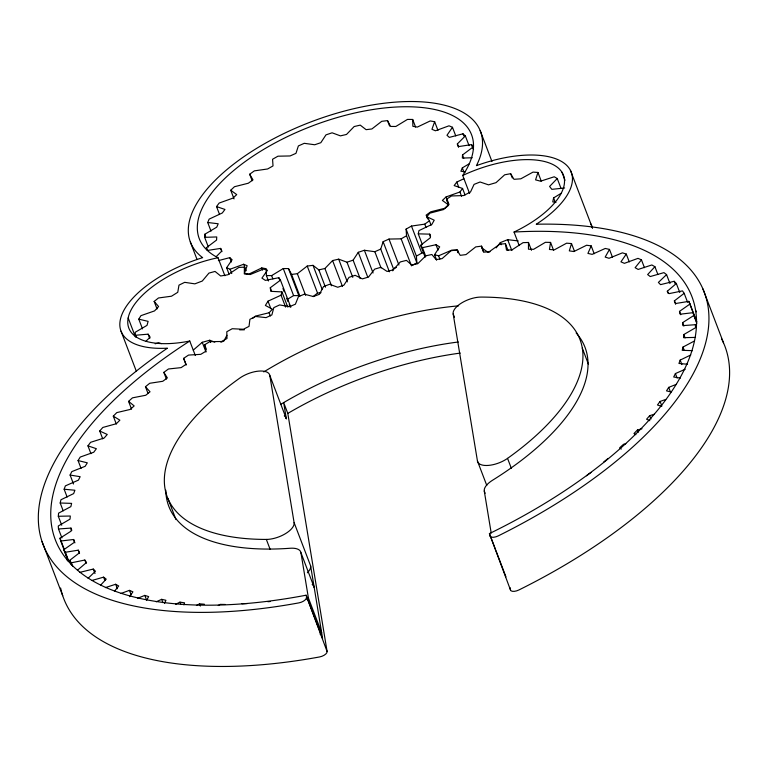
<?xml version="1.0" encoding="UTF-8"?>
<svg xmlns="http://www.w3.org/2000/svg" width="768" height="768" viewBox="0 0 768 768"><rect width="100%" height="100%" fill="white"/><g stroke="black" fill="none" stroke-linecap="round" stroke-linejoin="round"><path stroke-width="1.15" d="M186.173 365.069L183.619 358.358L188.525 355.075L200.784 354.336L205.978 351.168L204.643 344.784L209.827 341.626L221.578 341.51L227.011 338.486L226.781 331.747L232.214 328.723L243.379 329.251L249.024 326.39L249.898 319.334L255.542 316.464L266.045 317.626L271.872 314.938L273.83 307.613L279.658 304.925L289.43 306.701L295.392 304.205L298.445 296.659L304.397 294.173L313.392 296.554L319.44 294.278L323.558 286.56L329.616 284.275L337.757 287.261L343.862 285.206L349.018 277.363L355.133 275.309L362.371 278.87L368.506 277.056L374.659 269.136L380.794 267.322L387.082 271.43L393.197 269.875L400.32 261.936L406.435 260.371L411.734 265.008L417.782 263.712L425.827 255.802L431.875 254.506L436.157 259.632L442.109 258.605L451.018 250.781L456.97 249.744L460.195 255.341L466.003 254.592L475.728 246.893L481.536 246.144L483.696 252.163L489.322 251.693L499.795 244.186L505.43 243.706L506.496 250.118L511.92 249.926L523.066 242.65L528.48 242.467L528.461 249.216L533.635 249.312L545.386 242.314L550.56 242.41L553.546 250.243M208.368 247.075L204.653 237.341L204.816 234.24L216.758 227.155L218.198 223.766L207.715 222.499L209.146 219.11L222.307 212.976L224.957 209.443L216.528 206.573L219.178 203.04L232.982 198.115L236.717 194.592L230.726 190.243L234.461 186.72L248.314 183.226L252.979 179.866L249.686 174.23L254.352 170.87L267.629 168.97L273.024 165.917L272.563 159.245L277.958 156.192L290.093 155.952L295.968 153.341L298.378 145.93L304.253 143.318L314.717 144.758L320.822 142.704L325.987 134.861L332.093 132.806L340.426 135.869L346.502 134.458L354.182 126.538L360.259 125.126L366.096 129.667L371.866 128.966L381.744 121.315L387.523 120.614L390.605 126.432L395.827 126.48L407.462 119.414L412.685 119.462L415.574 127.027M412.685 119.462L412.877 126.307L417.322 127.085L430.214 120.941L434.659 121.718L431.952 129.293L435.418 130.781L449.002 125.808L452.467 127.286L446.986 135.264L449.328 137.386L462.998 133.805L465.341 135.926L457.325 143.952L458.438 146.611L471.61 144.586L472.723 147.254L462.518 154.982L462.355 158.074L472.243 157.757M61.728 525.226L58.31 516.278L58.57 513.158L70.858 506.63L71.606 503.376L60.192 503.002L60.95 499.757L73.661 493.594L74.899 490.243L64.138 489.226L65.376 485.875L78.432 480.125L80.15 476.698L70.099 475.046L71.827 471.61L85.133 466.32L87.322 462.826L78.058 460.55L80.246 457.056L93.734 452.246L96.374 448.714L87.955 445.843L90.595 442.31L104.17 438.019L107.251 434.467L99.725 431.011L102.806 427.459L116.371 423.715L119.866 420.173L113.29 416.15L116.784 412.608L130.262 409.43L134.16 405.917L128.573 401.357L132.461 397.853L145.757 395.261L150.019 391.795L145.459 386.736L149.712 383.28L162.749 381.293L167.357 377.914L163.843 372.365L168.442 368.986L181.133 367.622L186.048 364.339L183.619 358.358M550.56 242.41L549.446 249.475L554.333 249.85L566.621 243.178L571.507 243.562L569.309 250.877L573.888 251.539L586.618 245.232L591.197 245.894L587.923 253.421L592.157 254.362L605.261 248.458L609.494 249.408L605.174 257.088L609.034 258.298L622.416 252.845L626.285 254.064L620.938 261.859L624.403 263.338L637.987 258.365L641.453 259.843L635.117 267.696L638.17 269.434L651.859 264.97L654.912 266.707L647.635 274.57L650.246 276.547L663.946 272.63L666.566 274.608L658.387 282.432L660.547 284.64L674.179 281.29L676.339 283.498L667.315 291.226L669.005 293.645L682.483 290.89L684.173 293.318L674.362 300.902L675.571 303.523L688.8 301.373L690.01 304.003L679.478 311.395L680.198 314.198L693.101 312.672L693.821 315.485L682.627 322.637L682.858 325.613L695.347 324.71L695.578 327.686L683.798 334.55L683.539 337.67L695.52 337.411M422.4 244.666L418.262 233.846L418.963 230.611L431.837 224.448L434.227 220.214L426.778 216.701L429.888 213.158L443.568 209.558L448.637 205.306L446.515 199.21L451.507 195.965L463.613 195.552L470.496 192.029L474.067 184.387L480.077 181.997L488.525 184.848L496.022 182.659L504.662 174.806L510.653 173.683L513.974 179.309L520.8 178.819L533.021 172.109L537.946 172.454L541.258 181.114M561.341 193.2L553.594 197.914L552.749 201.869L555.974 202.522M694.243 341.078L682.982 347.069L682.224 350.314L692.496 350.659M285.59 307.085L281.05 295.19L281.952 291.907L270.739 291.322L270.288 287.741L280.464 280.157L278.832 277.699L265.382 280.387L261.917 278.112L267.485 270.23L263.587 269.04L250.234 274.531L244.358 273.955L244.349 267.149L238.867 267.418L227.904 274.762L220.646 275.99L215.059 271.43L208.934 273.11L202.272 281.04L194.87 283.853L184.685 282.336L178.973 285.139L177.763 292.291L171.504 296.208L158.458 297.974L154.166 301.43L157.056 308.995M183.898 604.906L184.531 602.822L179.952 602.15L175.709 604.253M537.946 172.454L535.574 179.866L540.547 181.19L554.237 176.774L557.251 178.531L560.966 188.266M389.395 271.814L380.726 249.101L383.126 241.68L389.002 239.069L401.146 238.838L406.531 235.776L406.08 229.114L411.466 226.061L424.752 224.15L429.408 220.79L426.115 215.155L430.781 211.795L444.634 208.31L448.368 204.778L442.378 200.438L446.112 196.906L459.926 191.99L462.566 188.458L454.147 185.587L456.787 182.054L463.872 178.742M392.765 270.845L393.446 268.723L383.126 241.68M690.768 354.97L680.179 360.096L678.941 363.446L687.552 364.262M469.306 163.738L462.336 167.866L460.896 171.254L465.562 171.821M164.506 603.504L165.917 600.278L161.674 599.328L156.221 601.795M685.2 369.254L675.408 373.565L673.69 377.002L680.381 378.096M226.906 335.27L223.882 341.05L220.858 342.202M146.506 600.451L148.666 596.611L144.797 595.392L137.597 598.33M142.502 328.886L138.787 319.152L140.938 315.658L154.57 310.896L158.602 306.547L154.166 301.43M281.05 295.19L268.013 301.171L265.382 305.443L272.419 309.197L269.126 312.739L255.494 316.09L252.864 318.192M676.464 384.288L668.698 387.379L666.509 390.874L671.146 392.006M436.618 260.122L434.544 254.717L439.68 246.874L435.984 244.723L422.448 247.67L420.614 245.309L430.464 237.648L429.754 234.154L418.262 233.846M218.371 260.621L229.766 257.645L232.109 259.757L226.627 267.744L230.102 269.222L243.677 264.25L247.142 265.728L244.445 273.312L248.89 274.09L261.773 267.936L266.218 268.714L266.41 275.568L271.632 275.606L283.267 268.55L288.499 268.589L291.571 274.416L297.35 273.715L307.229 266.054L313.008 265.354L318.835 269.894L324.912 268.493L332.592 260.563L338.678 259.162L347.002 262.214L353.117 260.16L358.272 252.317L364.378 250.262L374.842 251.712L380.726 249.101M129.562 596.707L132.902 591.84L129.427 590.362L121.075 593.414M665.722 399.437L660.106 401.443L657.456 404.976L661.67 406.416M496.166 247.882L500.323 242.602L507.677 239.674L518.189 240.922M114.49 591.235L118.714 585.994L115.661 584.266L105.398 587.606M654.192 414.25L649.67 415.68L646.589 419.222L649.814 420.71M100.541 585.235L106.205 579.13L103.594 577.152L92.17 580.406M557.251 178.531L549.59 186.451L551.846 189.341L564.634 187.987M641.99 428.736L637.459 429.984L633.965 433.526L635.846 434.669M216.154 256.694L221.77 251.069L220.656 248.41L207.485 250.435L206.371 247.766L216.576 240.048L216.739 236.947L204.653 237.341M146.093 341.117L150.125 337.171L148.118 334.176L135.514 335.251L135.139 332.314L147.005 325.382L148.118 321.37L138.787 319.152M88.09 578.304L95.453 571.267L93.293 569.059L79.661 572.4M306.816 599.405L308.41 598.003L300.931 552.672A19.402 8.659 -20.9 0 0 290.15 548.256A222.768 99.398 -20.9 0 1 165.811 490.205M320.054 634.08L321.648 632.678L308.41 598.003M193.267 350.112L202.272 342.298L209.77 340.243L214.81 342.182M77.501 570.192L86.525 562.474L84.835 560.045L71.357 562.8L69.667 560.381L79.478 552.797L78.269 550.166L65.04 552.317L63.821 549.696L74.362 542.304L73.642 539.491L60.739 541.018L60.019 538.214L71.203 531.062L70.973 528.086L58.493 528.979L58.262 526.003L70.032 519.139L70.301 516.019L58.31 516.278M603.821 461.894L608.074 458.438M313.066 296.573L317.549 293.098L321.024 292.675M586.483 475.786L591.082 472.406M287.779 299.117L293.597 295.594L298.819 295.632L288.499 268.589M218.246 605.549L220.205 604.378L225.37 604.474M412.368 265.363L416.861 262.819L416.4 256.147L421.786 253.094L424.003 252.778M196.426 605.51L199.498 603.84L204.394 604.224M393.446 268.723L396.394 267.418M434.544 254.717L438.605 255.792L451.853 250.099L457.882 250.531L458.045 252.749M155.174 343.795L158.602 342.758L161.462 343.632M489.994 251.712L487.949 252.307L481.939 247.978L483.178 251.222M625.814 443.731L623.568 444.269L619.68 447.773L621.274 449.078M267.888 601.718L270.144 601.526M241.92 603.763L247.334 603.571M239.645 329.856L244.387 329.808M289.162 304.742L290.794 307.19L280.464 280.157M167.962 498.653L175.958 519.542M702.902 288.874L723.552 342.95M695.558 310.07L696.24 311.875M690.01 304.003L696.845 321.898M688.8 301.373L696.509 321.619M693.821 315.485L696.806 323.309M684.173 293.318L687.59 302.266M695.347 324.71L696.202 326.947M676.339 283.498L679.757 292.445M674.179 281.29L675.034 283.526M666.566 274.608L669.974 283.555M679.478 311.395L680.755 314.746M674.362 300.902L675.638 304.253M682.627 322.637L683.914 325.987M667.315 291.226L668.17 293.462M683.798 334.55L685.085 337.91M654.912 266.707L657.898 274.541M682.982 347.069L684.259 350.419M680.179 360.096L681.888 364.57M641.453 259.843L644.438 267.677M675.408 373.565L677.117 378.038M626.285 254.064L629.27 261.898M668.698 387.379L670.406 391.853M609.494 249.408L612.48 257.232M660.106 401.443L661.814 405.917M570.432 170.362L592.502 228.125M591.197 245.894L594.182 253.728M561.936 172.176L565.027 180.288M649.67 415.68L650.947 419.03M571.507 243.562L574.502 251.386M553.594 197.914L555.254 202.243M637.459 429.984L638.314 432.221M582.307 348.173L588.499 364.397M510.653 173.683L512.304 178.013M528.48 242.467L531.475 250.291M480.163 130.579L491.962 161.482M195.331 355.517L189.754 341.03A80.938 36.115 -20.9 0 1 129.062 314.65A80.938 36.115 -20.9 0 1 217.997 257.722A145.738 65.03 -20.9 0 1 324.653 121.488A145.738 65.03 -20.9 0 1 462.71 175.478A80.938 36.115 -20.9 0 1 560.102 169.795A80.938 36.115 -20.9 0 1 514.042 232.051L519.206 245.578M472.723 147.254L473.549 149.414M471.61 144.586L472.848 147.83M507.677 239.674L511.805 250.493M465.341 135.926L469.066 145.661M505.43 243.706L507.994 250.416M462.998 133.805L463.824 135.965M500.323 242.602L501.149 244.762M452.467 127.286L455.77 135.936M462.518 154.982L463.757 158.227M457.325 143.952L458.563 147.197M462.336 167.866L463.987 172.195M462.71 175.478L469.594 193.507M462.566 188.458L465.043 194.947M434.659 121.718L437.962 130.368M481.536 246.144L483.667 251.731M456.787 182.054L458.851 187.459M459.926 191.99L461.578 196.32M446.112 196.906L449.002 204.48M446.515 199.21L448.579 204.624M456.97 249.744L457.824 251.981M429.408 220.79L431.069 225.12M426.778 216.701L427.603 218.87M435.984 244.723L438.048 250.138M387.523 120.614L389.587 126.019M438.605 255.792L439.843 259.037M429.754 234.154L430.579 236.314M424.752 224.15L425.99 227.395M511.334 468.278L507.552 458.371A220.858 98.544 -20.9 0 0 480.931 297.082A19.402 8.659 -20.9 0 0 461.808 302.842A19.402 8.659 -20.9 0 0 453.168 313.891L454.435 317.213M422.448 247.67L425.75 256.32M420.614 245.309L425.155 257.213M411.466 226.061L421.786 253.094M406.08 229.114L416.4 256.147M406.531 235.776L416.861 262.819M401.146 238.838L411.466 265.872M453.168 313.891L477.446 461.002L486.768 485.405M389.002 239.069L398.918 265.027M576.144 332.938A222.768 99.398 -20.9 0 1 492.538 480.25A19.402 8.659 -20.9 0 0 484.272 491.059L485.126 493.296M514.042 232.051A340.733 152.035 -20.9 0 1 696.259 329.03A340.733 152.035 -20.9 0 1 489.427 533.597L495.629 549.821M495.965 550.723L505.949 576.864M489.427 533.597L510.451 589.901A6.47 2.89 -20.9 0 0 518.832 589.997A353.837 157.882 -20.9 0 0 721.574 338.813M374.842 251.712L381.043 267.936M364.378 250.262L373.056 272.986M358.272 252.317L367.766 277.2M353.117 260.16L360.134 278.554M347.002 262.214L352.781 277.363M338.678 259.162L347.347 281.875M332.592 260.563L342.509 286.522M324.912 268.493L331.517 285.792M318.835 269.894L325.44 287.203M313.008 265.354L322.09 289.152M307.229 266.054L317.549 293.098M297.35 273.715L305.616 295.344M291.571 274.416L299.837 296.045M249.686 174.23L252.163 180.72M283.267 268.55L293.597 295.594M278.832 277.699L279.658 279.869M282.96 288.518L284.198 291.763M286.675 298.253L287.923 301.498M281.952 291.907L287.741 307.046M271.632 275.606L272.87 278.851M266.41 275.568L268.474 280.973M270.288 287.741L271.526 290.986M261.773 267.936L262.598 270.096M230.726 190.243L234.038 198.893M268.013 301.171L270.902 308.746M269.126 312.739L270.365 315.984M243.677 264.25L246.154 270.739M244.349 267.149L245.597 270.394M216.528 206.573L219.427 214.138M229.766 257.645L231.418 261.965M60.624 588.038A353.837 157.882 -20.9 0 0 319.622 656.938A6.47 2.89 -20.9 0 0 327.101 651.514L287.808 413.414L283.67 402.595L286.339 418.762A19.402 8.659 -20.9 0 0 284.285 415.834M230.102 269.222L231.754 273.542M270.125 549.341L266.342 539.424A220.858 98.544 -20.9 0 1 239.722 378.134A19.402 8.659 -20.9 0 1 258.634 371.117A19.402 8.659 -20.9 0 1 269.827 375.504L286.339 418.762M220.656 248.41L221.894 251.654M226.627 267.744L229.104 274.234M207.715 222.499L211.018 231.149M217.997 257.722L224.88 275.741M204.816 234.24L205.642 236.41M206.371 247.766L207.197 249.936M190.31 241.891L197.059 259.546M269.827 375.504L294.106 522.614L310.627 565.882L322.608 638.477L306.086 595.21A340.733 152.035 -20.9 0 1 57.014 543.84A340.733 152.035 -20.9 0 1 189.754 341.03M300.931 552.672L314.17 587.338A19.402 8.659 -20.9 0 0 312.182 584.458M209.77 340.243L210.595 342.403M306.086 595.21L327.101 651.514M204.643 344.784L206.342 349.258M202.272 342.298L205.987 352.042M163.843 372.365L166.406 379.075M148.118 334.176L149.77 338.496M135.514 335.251L136.339 337.411M128.17 317.942L135.398 336.874M145.459 386.736L148.022 393.446M121.037 331.19L136.214 370.925M128.573 401.357L131.558 409.19M199.498 603.84L200.352 606.077M113.29 416.15L116.285 423.984M179.952 602.15L180.806 604.387M99.725 431.011L102.71 438.845M161.674 599.328L162.96 602.688M87.955 445.843L90.941 453.677M144.797 595.392L146.506 599.866M129.427 590.362L131.136 594.835M78.058 460.55L81.053 468.384M115.661 584.266L117.37 588.739M70.099 475.046L73.517 483.994M103.594 577.152L104.87 580.502M64.138 489.226L67.123 497.059M93.293 569.059L95.002 573.533M84.835 560.045L86.112 563.395M70.973 528.086L71.827 530.323M60.192 503.002L63.187 510.826M78.269 550.166L79.546 553.526M73.642 539.491L74.918 542.851M58.493 528.979L61.91 537.926M71.357 562.8L72.634 566.16M69.667 560.381L71.376 564.854M60.019 538.214L64.282 549.398M65.136 551.635L68.554 560.582M60.739 541.018L68.448 561.264M63.821 549.696L68.093 560.88M42.058 541.613L62.707 595.69M510.077 587.645L510.451 589.901M484.272 491.059L491.194 533.011M294.106 522.614A19.402 8.659 -20.9 0 1 285.466 533.664A19.402 8.659 -20.9 0 1 266.342 539.424M507.552 458.371A19.402 8.659 -20.9 0 1 488.63 465.389A19.402 8.659 -20.9 0 1 477.446 461.002M287.808 413.414A222.768 99.398 -20.9 0 1 460.272 353.088M280.896 404.237A222.768 99.398 -20.9 0 1 458.333 341.99M489.792 535.814A6.47 2.89 -20.9 0 0 498.182 535.92A353.837 157.882 -20.9 0 0 708.288 329.261A353.837 157.882 -20.9 0 0 536.275 224.227A89.578 39.974 -20.9 0 0 566.678 165.331A89.578 39.974 -20.9 0 0 476.419 165.658A155.251 69.274 -20.9 0 0 323.952 117.226A155.251 69.274 -20.9 0 0 202.656 257.654A89.578 39.974 -20.9 0 0 121.786 314.842A89.578 39.974 -20.9 0 0 167.405 348.182A353.837 157.882 -20.9 0 0 46.32 551.722A353.837 157.882 -20.9 0 0 298.973 602.861A6.47 2.89 -20.9 0 0 306.451 597.427M590.496 223.392A89.578 39.974 -20.9 0 1 592.426 227.846M67.315 560.563A340.733 152.035 -20.9 0 1 67.258 558.442M695.136 318.173A340.733 152.035 -20.9 0 1 696.605 319.882M310.627 565.882A19.402 8.659 -20.9 0 1 307.373 572.784M263.779 371.914A222.768 99.398 -20.9 0 1 458.611 305.846"/></g></svg>
